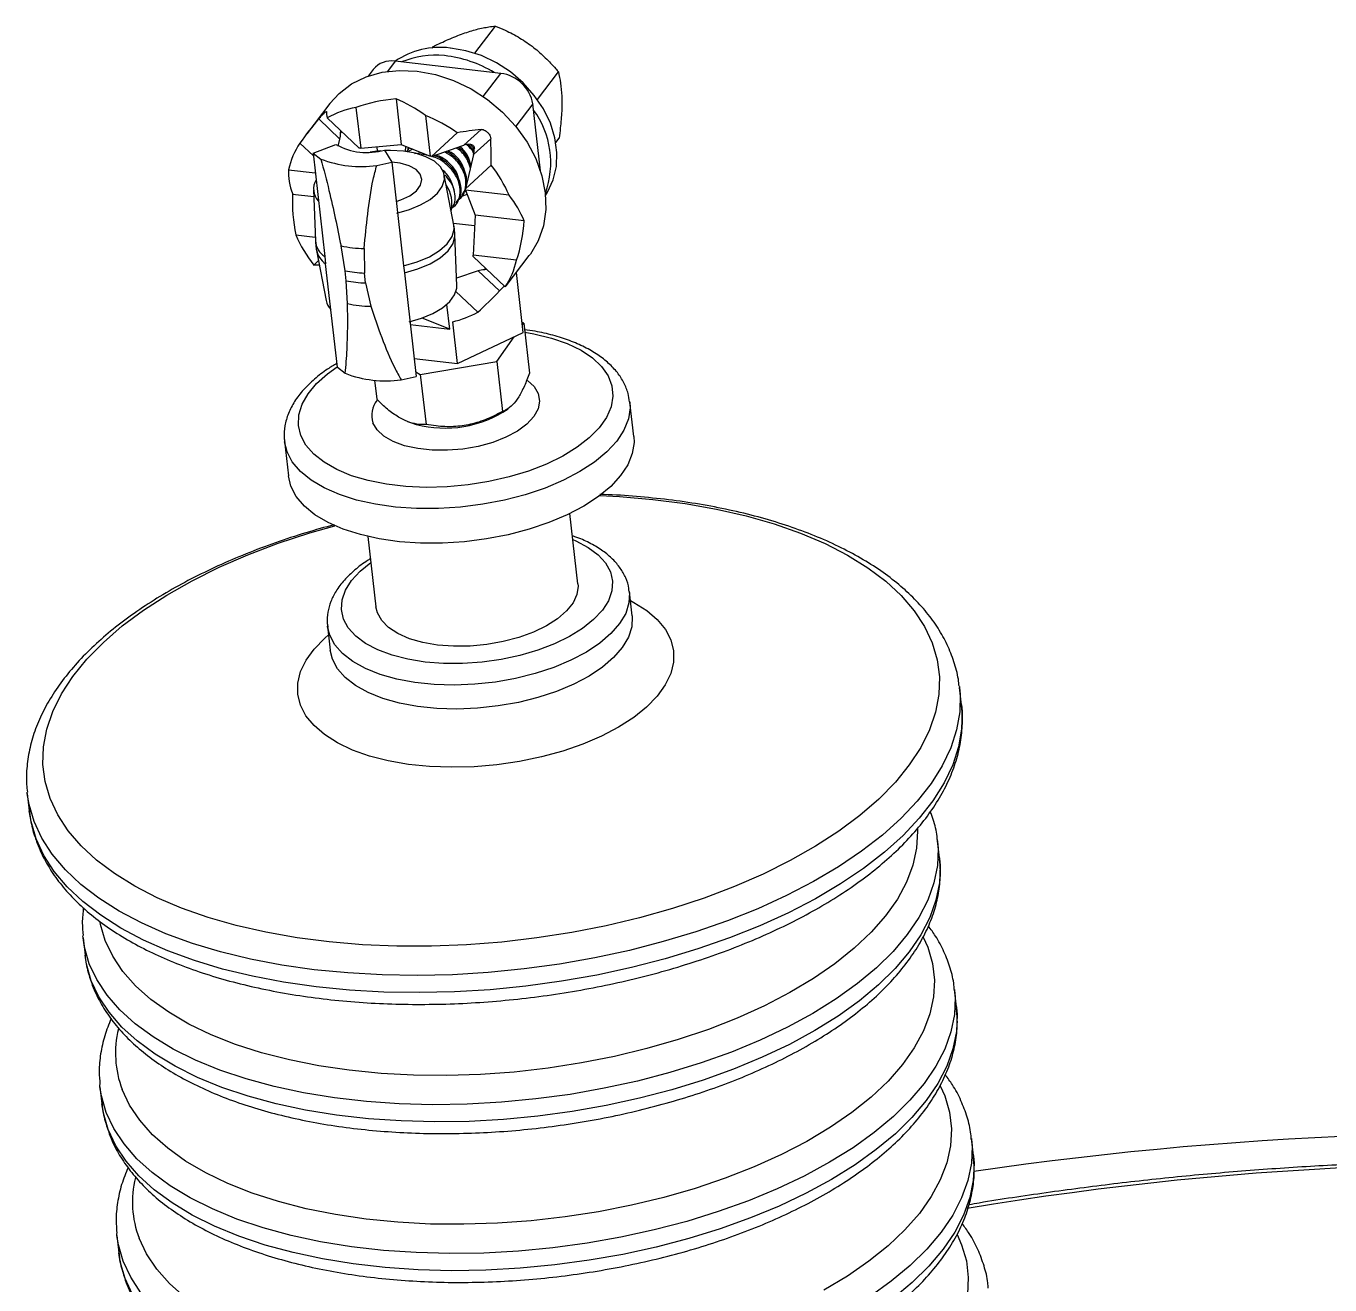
# Model space of a CAD drawing. Header units: millimetres. Extents: x 0 to 6631, y 0 to 4689.
# Drawn here: x 4421.9 to 4588.3, y 3769.8 to 3930.5 of the extents above; entities that cross this region are included whole.
import ezdxf

# ---------------------------------------------------------------- set-up
doc = ezdxf.new("R2010")
doc.units = ezdxf.units.MM
doc.header["$LTSCALE"] = 13
doc.layers.add('几何体', color=7, linetype='Continuous')

msp = doc.modelspace()

# ---------------------------------------------------------------- linework, layer by layer
at = {"layer": '几何体'}
for p, q in [((4479.18, 3927.01), (4481.82, 3930.47)), ((4473.73, 3927.67), (4473.89, 3927.88)), ((4469.01, 3925.98), (4468.02, 3924.69)), ((4482.5, 3924.43), (4469.01, 3925.98)), ((4466.22, 3924.94), (4465.57, 3924.09)), ((4480.25, 3921.48), (4482.5, 3924.43)), ((4487.16, 3921.1), (4489.84, 3924.62)), ((4460.69, 3920.59), (4461.86, 3921.87)), ((4469.13, 3921.18), (4469.79, 3915.34)), ((4460.69, 3920.59), (4457.73, 3916.71)), ((4464.02, 3920.07), (4464.62, 3914.87)), ((4472.88, 3919.05), (4473.47, 3913.85)), ((4486.58, 3920.54), (4484.4, 3917.68)), ((4487.55, 3911.99), (4486.58, 3920.54)), ((4461.96, 3916.04), (4459.26, 3918.62)), ((4460.36, 3918.76), (4464.42, 3914.89)), ((4461.76, 3915.16), (4461.96, 3916.04)), ((4462.18, 3917.03), (4462.05, 3916.86)), ((4476.94, 3916.85), (4473.66, 3913.83)), ((4477.79, 3915.25), (4479.98, 3917.27)), ((4481.21, 3916.09), (4479.03, 3914.08)), ((4489.52, 3915.63), (4489.93, 3916.17)), ((4456.86, 3915.54), (4458.58, 3913.9)), ((4458.54, 3914.27), (4461.46, 3915.36)), ((4458.54, 3914.27), (4459.54, 3913.5)), ((4458.54, 3914.27), (4460.04, 3901.05)), ((4464.62, 3914.87), (4464.42, 3914.89)), ((4464.62, 3914.87), (4469.79, 3915.34)), ((4466.68, 3915.05), (4466.74, 3914.51)), ((4467.67, 3914.65), (4468.59, 3913.11)), ((4469.79, 3915.34), (4473.47, 3913.85)), ((4470.35, 3915.11), (4470.29, 3914.48)), ((4470.82, 3914.92), (4470.47, 3914.4)), ((4470.72, 3914.9), (4470.61, 3914.76)), ((4471.23, 3914.75), (4470.65, 3914.42)), ((4472.29, 3914.25), (4471.5, 3914.16)), ((4472.38, 3914.29), (4472.28, 3914.28)), ((4472.34, 3914.02), (4472.42, 3914.13)), ((4472.42, 3914.13), (4472.38, 3914.01)), ((4473.36, 3913.89), (4472.42, 3914.13)), ((4473.66, 3913.83), (4477.79, 3915.25)), ((4479.03, 3914.08), (4477.99, 3909.7)), ((4479.08, 3914.5), (4478.37, 3915.35)), ((4466.67, 3912.68), (4468.59, 3913.11)), ((4468.59, 3913.11), (4470.09, 3899.89)), ((4473.66, 3913.83), (4473.47, 3913.85)), ((4481.27, 3912.73), (4477.99, 3909.7)), ((4455.4, 3912.12), (4458.83, 3911.73)), ((4476.51, 3905.08), (4475.28, 3911.49)), ((4458.6, 3909.59), (4458.84, 3903.07)), ((4477.56, 3908.91), (4477.95, 3909.52)), ((4478.01, 3909.53), (4477.99, 3909.7)), ((4483.56, 3908.89), (4478.01, 3909.53)), ((4478.01, 3909.53), (4479.23, 3906.35)), ((4455.94, 3909.03), (4458.63, 3908.72)), ((4476.77, 3907.74), (4476.88, 3907.88)), ((4477.33, 3908.73), (4477.44, 3908.75)), ((4477.52, 3908.72), (4477.62, 3908.86)), ((4477.56, 3908.78), (4478.21, 3909.01)), ((4479.23, 3906.35), (4478.96, 3901.22)), ((4485.46, 3905.63), (4479.23, 3906.35)), ((4476.47, 3905.32), (4479.16, 3905.01)), ((4476.64, 3904.01), (4476.54, 3904.92)), ((4456.35, 3903.82), (4458.82, 3903.53)), ((4458.85, 3902.91), (4458.96, 3902)), ((4462.62, 3899.24), (4462.11, 3902.41)), ((4476.89, 3897.33), (4476.65, 3903.85)), ((4458.98, 3901.84), (4460.21, 3895.44)), ((4460.04, 3901.05), (4460.14, 3900.14)), ((4465.06, 3902.07), (4465.11, 3898.95)), ((4484.5, 3900.58), (4478.96, 3901.22)), ((4478.98, 3901.04), (4478.96, 3901.22)), ((4483.04, 3897.17), (4478.98, 3901.04)), ((4483.17, 3897.3), (4486.13, 3901.18)), ((4458.63, 3899.97), (4459.23, 3900.53)), ((4461.65, 3886.92), (4460.14, 3900.14)), ((4462.76, 3897.97), (4462.62, 3899.24)), ((4470.09, 3899.89), (4470.2, 3898.99)), ((4479.61, 3899.24), (4476.86, 3898.29)), ((4482.32, 3896.67), (4479.61, 3899.24)), ((4480.43, 3899.37), (4480.55, 3899.54)), ((4462.95, 3895.04), (4462.76, 3897.97)), ((4465.25, 3897.68), (4465.11, 3898.95)), ((4465.25, 3897.68), (4465.9, 3894.7)), ((4470.2, 3898.99), (4471.7, 3885.76)), ((4485.35, 3891.36), (4484.48, 3899.02)), ((4479.55, 3893.95), (4476.78, 3896.58)), ((4475.98, 3891.78), (4475.62, 3894.95)), ((4475.98, 3891.78), (4472.45, 3893.21)), ((4476.97, 3887.4), (4476.36, 3892.73)), ((4485.42, 3892.56), (4485.2, 3892.68)), ((4485.24, 3892.31), (4485.42, 3892.56)), ((4485.42, 3892.56), (4486.15, 3886.16)), ((4470.95, 3892.36), (4475.98, 3891.78)), ((4476.97, 3887.4), (4485.35, 3891.36)), ((4481.98, 3887.67), (4484.19, 3890.81)), ((4471.44, 3888.03), (4476.97, 3887.4)), ((4472.23, 3886.02), (4481.98, 3887.67)), ((4481.98, 3887.67), (4482.71, 3881.27)), ((4461.65, 3886.92), (4462.65, 3886.15)), ((4469.78, 3885.33), (4471.7, 3885.76)), ((4471.64, 3886.32), (4472.23, 3886.02)), ((4472.23, 3886.02), (4472.96, 3879.62)), ((4466.39, 3885.27), (4466.66, 3882.85)), ((4499.45, 3878.07), (4498.95, 3882.48)), ((4482.77, 3881.2), (4483.42, 3881.63)), ((4470.61, 3879.99), (4470.96, 3879.86)), ((4454.9, 3877.47), (4455.4, 3873.06)), ((4455.22, 3876.14), (4454.9, 3877.39)), ((4455.72, 3871.73), (4455.4, 3873.06)), ((4492.33, 3859.26), (4491.31, 3868.25)), ((4465.54, 3865.32), (4466.56, 3856.33)), ((4499.25, 3855.2), (4498.9, 3858.26)), ((4466.75, 3855.56), (4466.56, 3856.33)), ((4460.38, 3853.88), (4460.73, 3850.82)), ((4460.4, 3853.78), (4460.38, 3853.88)), ((4460.67, 3852.72), (4460.4, 3853.78)), ((4461.02, 3849.66), (4460.73, 3850.83)), ((4541, 3846.18), (4541.02, 3846.04)), ((4541.27, 3843.85), (4541.02, 3846.04)), ((4422.08, 3832.52), (4422.07, 3832.67)), ((4422.08, 3832.52), (4422.33, 3830.32)), ((4538.47, 3824.29), (4538.22, 3826.48)), ((4538.22, 3826.48), (4538.23, 3826.4)), ((4538.47, 3824.29), (4538.48, 3824.21)), ((4429.2, 3814.09), (4429.17, 3814.34)), ((4429.2, 3814.09), (4429.45, 3811.9)), ((4540.63, 3805.3), (4540.38, 3807.49)), ((4540.38, 3807.49), (4540.39, 3807.41)), ((4540.63, 3805.3), (4540.64, 3805.22)), ((4431.36, 3795.09), (4431.33, 3795.34)), ((4431.36, 3795.09), (4431.61, 3792.9)), ((4542.79, 3786.31), (4542.54, 3788.5)), ((4542.54, 3788.5), (4542.55, 3788.41)), ((4542.79, 3786.31), (4542.8, 3786.22)), ((4433.52, 3776.1), (4433.49, 3776.35)), ((4433.52, 3776.1), (4433.77, 3773.91))]:
    msp.add_line(p, q, dxfattribs=at)
at = {"layer": '几何体', "flags": 128}
for points in [[(4488.2, 3908.86), (4488.47, 3909.29), (4489.19, 3910.84), (4489.59, 3912.54), (4489.66, 3914.35), (4489.4, 3916.21), (4488.82, 3918.08), (4487.94, 3919.9), (4486.77, 3921.62), (4485.36, 3923.21), (4483.73, 3924.61), (4481.93, 3925.78), (4480.02, 3926.7), (4478.05, 3927.33), (4476.06, 3927.67)], [(4461.86, 3921.87), (4463.46, 3923.08), (4465.31, 3923.99), (4467.35, 3924.58), (4469.55, 3924.82), (4471.83, 3924.73), (4474.16, 3924.29), (4476.47, 3923.53), (4478.71, 3922.45), (4480.81, 3921.09), (4482.73, 3919.47)], [(4482.73, 3919.47), (4484.42, 3917.65), (4485.84, 3915.66), (4486.96, 3913.55), (4487.74, 3911.37), (4488.17, 3909.19), (4488.23, 3907.04), (4487.93, 3904.99), (4487.27, 3903.08), (4486.27, 3901.37), (4486.13, 3901.18)], [(4467.18, 3914.55), (4466.72, 3914.51), (4465.81, 3914.39)], [(4469.22, 3906.59), (4470.83, 3907.04), (4472.27, 3907.64), (4473.48, 3908.35), (4474.42, 3909.15), (4475.03, 3910), (4475.31, 3910.87), (4475.22, 3911.72), (4474.79, 3912.51), (4474.02, 3913.21), (4472.95, 3913.79), (4471.62, 3914.23), (4470.1, 3914.5), (4468.44, 3914.59), (4467.72, 3914.58)], [(4469.16, 3908.09), (4469.75, 3908.29), (4470.87, 3908.82), (4471.73, 3909.46), (4472.26, 3910.17), (4472.43, 3910.88), (4472.23, 3911.57), (4471.68, 3912.17), (4470.8, 3912.65), (4469.66, 3912.98), (4468.59, 3913.12)], [(4470.09, 3899.89), (4471.83, 3900.38), (4473.38, 3901.03), (4474.68, 3901.81), (4475.67, 3902.69), (4476.3, 3903.61), (4476.55, 3904.55), (4476.51, 3905.08)], [(4470.2, 3898.99), (4471.93, 3899.48), (4473.48, 3900.13), (4474.78, 3900.91), (4475.77, 3901.78), (4476.4, 3902.71), (4476.65, 3903.65), (4476.64, 3904.01)], [(4470.8, 3892.74), (4472.4, 3893.19), (4473.84, 3893.79), (4475.06, 3894.5), (4475.99, 3895.3), (4476.61, 3896.16), (4476.88, 3897.03), (4476.89, 3897.33)], [(4485.56, 3891.41), (4486.73, 3891.2), (4488.96, 3890.65), (4490.97, 3889.95), (4492.73, 3889.09), (4494.2, 3888.11), (4495.36, 3887.01), (4496.19, 3885.82), (4496.67, 3884.55), (4496.8, 3883.23), (4496.57, 3881.88), (4495.98, 3880.53), (4495.05, 3879.21), (4493.79, 3877.92), (4492.23, 3876.71), (4490.39, 3875.58), (4488.31, 3874.56), (4486.02, 3873.67), (4483.57, 3872.93), (4480.99, 3872.33), (4478.34, 3871.91), (4475.66, 3871.66), (4472.99, 3871.59), (4470.4, 3871.7), (4467.91, 3871.99), (4465.59, 3872.46), (4463.46, 3873.08), (4461.57, 3873.87), (4459.95, 3874.79), (4458.63, 3875.83), (4457.63, 3876.98), (4456.98, 3878.21), (4456.98, 3878.21)], [(4456.98, 3878.21), (4456.67, 3879.51), (4456.73, 3880.84), (4457.14, 3882.2), (4457.9, 3883.54), (4458.99, 3884.85), (4460.4, 3886.1), (4461.64, 3886.98)], [(4485.89, 3885.25), (4486.74, 3884.46), (4487.27, 3883.56), (4487.45, 3882.6), (4487.26, 3881.61), (4486.71, 3880.62), (4485.82, 3879.66), (4484.62, 3878.78), (4483.15, 3878), (4481.47, 3877.34), (4479.62, 3876.83), (4477.67, 3876.48), (4475.69, 3876.32), (4473.75, 3876.34), (4471.91, 3876.54), (4470.23, 3876.91), (4468.77, 3877.45), (4467.59, 3878.13), (4466.71, 3878.94), (4466.18, 3879.84), (4466.18, 3879.84)], [(4498.95, 3882.51), (4498.98, 3881.74), (4498.77, 3880.33), (4498.2, 3878.9), (4497.28, 3877.5), (4496.02, 3876.13), (4494.45, 3874.83), (4492.59, 3873.62), (4490.48, 3872.5), (4488.14, 3871.51), (4485.62, 3870.66), (4482.95, 3869.96), (4480.19, 3869.43), (4477.37, 3869.07), (4474.55, 3868.89), (4471.76, 3868.89), (4469.06, 3869.07), (4466.49, 3869.43), (4464.09, 3869.97), (4461.9, 3870.67), (4459.96, 3871.52), (4458.29, 3872.51), (4456.93, 3873.62), (4455.9, 3874.84), (4455.22, 3876.14)], [(4499.45, 3878.07), (4499.49, 3877.33), (4499.27, 3875.92), (4498.7, 3874.49), (4497.78, 3873.09), (4496.52, 3871.72), (4494.95, 3870.42), (4493.09, 3869.2), (4490.98, 3868.09), (4488.64, 3867.1), (4486.12, 3866.25), (4483.45, 3865.55), (4480.69, 3865.02), (4477.87, 3864.66), (4475.05, 3864.48), (4472.26, 3864.48), (4469.56, 3864.66), (4466.99, 3865.02), (4464.59, 3865.56), (4462.4, 3866.26), (4460.46, 3867.11), (4458.79, 3868.1), (4457.44, 3869.21), (4456.41, 3870.43), (4455.72, 3871.73)], [(4495.11, 3870.54), (4497.66, 3870.41), (4501.91, 3870.05), (4506.03, 3869.52), (4510, 3868.82), (4513.79, 3867.95), (4517.38, 3866.92), (4520.75, 3865.74), (4523.88, 3864.41), (4526.74, 3862.94), (4529.32, 3861.34), (4531.61, 3859.62), (4533.58, 3857.78), (4535.24, 3855.85), (4536.56, 3853.84), (4537.54, 3851.75), (4538.17, 3849.6), (4538.45, 3847.4), (4538.38, 3845.16), (4537.96, 3842.91), (4537.18, 3840.65), (4536.07, 3838.39), (4534.61, 3836.16), (4532.83, 3833.96), (4530.73, 3831.81), (4528.32, 3829.72), (4525.62, 3827.71), (4522.65, 3825.78), (4519.43, 3823.95), (4515.97, 3822.23), (4512.29, 3820.64), (4508.42, 3819.17), (4504.39, 3817.84), (4500.21, 3816.66), (4495.92, 3815.64), (4491.54, 3814.78), (4487.09, 3814.08), (4482.61, 3813.56), (4478.12, 3813.2), (4473.65, 3813.03), (4469.22, 3813.03), (4464.87, 3813.21), (4460.62, 3813.57), (4456.5, 3814.1), (4452.53, 3814.8), (4448.74, 3815.67), (4445.15, 3816.7), (4441.78, 3817.88), (4438.65, 3819.21), (4435.79, 3820.68), (4433.21, 3822.29), (4430.92, 3824.01), (4428.94, 3825.84), (4427.29, 3827.77), (4425.97, 3829.78), (4424.99, 3831.87), (4424.99, 3831.87)], [(4424.99, 3831.87), (4424.36, 3834.03), (4424.08, 3836.23), (4424.15, 3838.46), (4424.57, 3840.71), (4425.34, 3842.98), (4426.46, 3845.23), (4427.91, 3847.46), (4429.7, 3849.66), (4431.8, 3851.81), (4434.21, 3853.9), (4436.9, 3855.91), (4439.88, 3857.84), (4443.1, 3859.67), (4446.56, 3861.39), (4450.24, 3862.99), (4454.1, 3864.45), (4458.14, 3865.78), (4461.32, 3866.7)], [(4491.69, 3864.92), (4492.08, 3864.75), (4493.64, 3863.93), (4494.9, 3862.98), (4495.85, 3861.94), (4496.47, 3860.8), (4496.74, 3859.61), (4496.65, 3858.38), (4496.22, 3857.13), (4495.45, 3855.9), (4494.34, 3854.71), (4492.94, 3853.59), (4491.26, 3852.54), (4489.34, 3851.61), (4487.22, 3850.8), (4484.94, 3850.13), (4482.55, 3849.62), (4480.1, 3849.28), (4477.63, 3849.1), (4475.2, 3849.11), (4472.86, 3849.29), (4470.65, 3849.65), (4468.62, 3850.17), (4466.81, 3850.85), (4465.25, 3851.67), (4463.99, 3852.61), (4463.04, 3853.66), (4462.42, 3854.79), (4462.42, 3854.79)], [(4462.42, 3854.79), (4462.16, 3855.99), (4462.24, 3857.22), (4462.67, 3858.46), (4463.45, 3859.69), (4464.55, 3860.88), (4465.92, 3861.99)], [(4492.33, 3859.26), (4492.35, 3859), (4492.21, 3857.94), (4491.71, 3856.87), (4490.89, 3855.82), (4489.75, 3854.83), (4488.33, 3853.92), (4486.67, 3853.11), (4484.81, 3852.43), (4482.8, 3851.9), (4480.71, 3851.53), (4478.58, 3851.33), (4476.47, 3851.31), (4474.44, 3851.47), (4472.55, 3851.79), (4470.85, 3852.28), (4469.38, 3852.92), (4468.19, 3853.7), (4467.31, 3854.58), (4466.75, 3855.56)], [(4498.89, 3858.3), (4498.91, 3858.15), (4498.85, 3856.84), (4498.43, 3855.51), (4497.65, 3854.2), (4496.55, 3852.92), (4495.12, 3851.7), (4493.41, 3850.56), (4491.45, 3849.52), (4489.26, 3848.6), (4486.89, 3847.83), (4484.39, 3847.2), (4481.8, 3846.75), (4479.17, 3846.46), (4476.55, 3846.36), (4473.99, 3846.44), (4471.53, 3846.69), (4469.22, 3847.12), (4467.11, 3847.72), (4465.23, 3848.47), (4463.62, 3849.37), (4462.31, 3850.38), (4461.32, 3851.51), (4460.67, 3852.72)], [(4499.03, 3857.15), (4499.47, 3856.91), (4501.12, 3855.87), (4502.46, 3854.71), (4503.49, 3853.45), (4504.18, 3852.12), (4504.53, 3850.72), (4504.53, 3849.28), (4504.18, 3847.82), (4503.48, 3846.37), (4502.45, 3844.93), (4501.1, 3843.55), (4499.45, 3842.22), (4497.53, 3840.98), (4495.36, 3839.84), (4492.97, 3838.82), (4490.4, 3837.93), (4487.69, 3837.19), (4484.88, 3836.6), (4482, 3836.18), (4479.1, 3835.93), (4476.22, 3835.86), (4473.41, 3835.96), (4470.7, 3836.24), (4468.13, 3836.69), (4465.75, 3837.3), (4463.58, 3838.07), (4461.66, 3838.98), (4460.01, 3840.03), (4458.67, 3841.18), (4457.64, 3842.44), (4456.95, 3843.78), (4456.95, 3843.78)], [(4499.25, 3855.21), (4499.26, 3855.09), (4499.2, 3853.78), (4498.77, 3852.46), (4498, 3851.14), (4496.89, 3849.86), (4495.47, 3848.64), (4493.76, 3847.5), (4491.8, 3846.46), (4489.61, 3845.55), (4487.24, 3844.77), (4484.74, 3844.15), (4482.15, 3843.69), (4479.52, 3843.41), (4476.9, 3843.3), (4474.34, 3843.38), (4471.88, 3843.63), (4469.57, 3844.06), (4467.46, 3844.66), (4465.58, 3845.41), (4463.97, 3846.31), (4462.65, 3847.33), (4461.66, 3848.45), (4461.02, 3849.66)], [(4456.95, 3843.78), (4456.6, 3845.18), (4456.6, 3846.61), (4456.96, 3848.07), (4457.65, 3849.53), (4458.68, 3850.96), (4460.03, 3852.35), (4460.51, 3852.77)], [(4541.02, 3846.04), (4541.09, 3845.21), (4541.04, 3842.94), (4540.64, 3840.65), (4539.9, 3838.35), (4538.81, 3836.06), (4537.38, 3833.79), (4535.63, 3831.55), (4533.56, 3829.35), (4531.19, 3827.21), (4528.52, 3825.15), (4525.58, 3823.16), (4522.38, 3821.27), (4518.94, 3819.49), (4515.28, 3817.82), (4511.43, 3816.28), (4507.39, 3814.88), (4503.21, 3813.61), (4498.9, 3812.5), (4494.49, 3811.55), (4490, 3810.75), (4485.46, 3810.13), (4480.9, 3809.67), (4476.34, 3809.39), (4471.81, 3809.29), (4467.34, 3809.36), (4462.96, 3809.61), (4458.68, 3810.03), (4454.54, 3810.62), (4450.55, 3811.38), (4446.75, 3812.3), (4443.15, 3813.39), (4439.78, 3814.62), (4436.65, 3816), (4433.79, 3817.52), (4431.21, 3819.16), (4428.92, 3820.92), (4426.94, 3822.79), (4425.28, 3824.76), (4423.95, 3826.81), (4422.96, 3828.93)], [(4541.27, 3843.85), (4541.34, 3843.01), (4541.29, 3840.75), (4540.89, 3838.46), (4540.15, 3836.16), (4539.06, 3833.87), (4537.63, 3831.6), (4535.88, 3829.35), (4533.81, 3827.16), (4531.44, 3825.02), (4528.77, 3822.96), (4525.83, 3820.97), (4522.63, 3819.08), (4519.19, 3817.3), (4515.53, 3815.63), (4511.67, 3814.09), (4507.64, 3812.69), (4503.46, 3811.42), (4499.15, 3810.31), (4494.74, 3809.35), (4490.25, 3808.56), (4485.71, 3807.94), (4481.15, 3807.48), (4476.59, 3807.2), (4472.06, 3807.1), (4467.59, 3807.17), (4463.21, 3807.41), (4458.93, 3807.84), (4454.79, 3808.43), (4450.8, 3809.19), (4447, 3810.11), (4443.4, 3811.19), (4440.03, 3812.43), (4436.9, 3813.81), (4434.04, 3815.32), (4431.45, 3816.97), (4429.17, 3818.73), (4427.19, 3820.6), (4425.53, 3822.56), (4424.2, 3824.62), (4423.21, 3826.74)], [(4422.96, 3828.93), (4422.31, 3831.12), (4422.08, 3832.52)], [(4423.21, 3826.74), (4422.56, 3828.93), (4422.33, 3830.32)], [(4535.65, 3827.95), (4535.66, 3827.71), (4535.54, 3825.56), (4535.08, 3823.39), (4534.25, 3821.21), (4533.09, 3819.05), (4531.58, 3816.91), (4529.74, 3814.82), (4527.59, 3812.77), (4525.13, 3810.8), (4522.39, 3808.91), (4519.39, 3807.11), (4516.13, 3805.42), (4512.66, 3803.85), (4508.98, 3802.41), (4505.13, 3801.11), (4501.14, 3799.96), (4497.02, 3798.96), (4492.81, 3798.13), (4488.53, 3797.47), (4484.22, 3796.97), (4479.9, 3796.66), (4475.61, 3796.52), (4471.37, 3796.56), (4467.22, 3796.79), (4463.17, 3797.19), (4459.26, 3797.76), (4455.52, 3798.51), (4451.97, 3799.42), (4448.63, 3800.49), (4445.53, 3801.72), (4442.69, 3803.09), (4440.13, 3804.59), (4437.86, 3806.22), (4435.91, 3807.96), (4434.28, 3809.8), (4432.98, 3811.74), (4432.03, 3813.74)], [(4538.23, 3826.4), (4538.3, 3825.51), (4538.21, 3823.32), (4537.76, 3821.11), (4536.97, 3818.9), (4535.83, 3816.69), (4534.35, 3814.51), (4532.54, 3812.37), (4530.42, 3810.27), (4527.99, 3808.25), (4525.28, 3806.3), (4522.29, 3804.44), (4519.06, 3802.68), (4515.6, 3801.04), (4511.93, 3799.52), (4508.07, 3798.14), (4504.06, 3796.9), (4499.92, 3795.81), (4495.67, 3794.89), (4491.35, 3794.12), (4486.97, 3793.53), (4482.58, 3793.11), (4478.19, 3792.86), (4473.83, 3792.8), (4469.55, 3792.91), (4465.35, 3793.2), (4461.27, 3793.66), (4457.34, 3794.3), (4453.58, 3795.11), (4450.01, 3796.08), (4446.66, 3797.2), (4443.56, 3798.48), (4440.71, 3799.9), (4438.14, 3801.45), (4435.87, 3803.12), (4433.91, 3804.9), (4432.27, 3806.79), (4430.96, 3808.76), (4430, 3810.8)], [(4538.48, 3824.21), (4538.55, 3823.32), (4538.46, 3821.13), (4538.01, 3818.92), (4537.22, 3816.71), (4536.08, 3814.5), (4534.6, 3812.32), (4532.79, 3810.18), (4530.67, 3808.08), (4528.24, 3806.06), (4525.53, 3804.11), (4522.54, 3802.25), (4519.31, 3800.49), (4515.85, 3798.85), (4512.18, 3797.33), (4508.32, 3795.95), (4504.31, 3794.71), (4500.17, 3793.62), (4495.92, 3792.69), (4491.6, 3791.93), (4487.22, 3791.34), (4482.83, 3790.92), (4478.44, 3790.67), (4474.08, 3790.6), (4469.79, 3790.72), (4465.6, 3791.01), (4461.52, 3791.47), (4457.59, 3792.11), (4453.83, 3792.92), (4450.26, 3793.88), (4446.91, 3795.01), (4443.81, 3796.29), (4440.96, 3797.71), (4438.39, 3799.26), (4436.12, 3800.93), (4434.16, 3802.71), (4432.52, 3804.59), (4431.21, 3806.57), (4430.25, 3808.61)], [(4432.03, 3813.74), (4431.43, 3815.81), (4431.39, 3816.04)], [(4430, 3810.8), (4429.39, 3812.91), (4429.2, 3814.09)], [(4536.4, 3814.2), (4536.97, 3812.9), (4537.57, 3810.83), (4537.82, 3808.71), (4537.7, 3806.56), (4537.24, 3804.39), (4536.41, 3802.22), (4535.24, 3800.06), (4533.74, 3797.92), (4531.9, 3795.82), (4529.75, 3793.78), (4527.29, 3791.81), (4524.55, 3789.92), (4521.55, 3788.12), (4518.29, 3786.43), (4514.82, 3784.86), (4511.14, 3783.42), (4507.29, 3782.12), (4503.3, 3780.97), (4499.18, 3779.97), (4494.97, 3779.14), (4490.69, 3778.47), (4486.38, 3777.98), (4482.06, 3777.67), (4477.77, 3777.53), (4473.53, 3777.57), (4469.38, 3777.8), (4465.33, 3778.2), (4461.42, 3778.77), (4457.68, 3779.52), (4454.13, 3780.43), (4450.79, 3781.5), (4447.69, 3782.73), (4444.85, 3784.1), (4442.29, 3785.6), (4440.02, 3787.23), (4438.07, 3788.97), (4436.44, 3790.81), (4435.14, 3792.74), (4434.19, 3794.75), (4434.19, 3794.75)], [(4430.25, 3808.61), (4429.64, 3810.72), (4429.45, 3811.9)], [(4540.39, 3807.41), (4540.46, 3806.52), (4540.37, 3804.33), (4539.92, 3802.12), (4539.13, 3799.9), (4537.99, 3797.7), (4536.51, 3795.52), (4534.7, 3793.37), (4532.58, 3791.28), (4530.15, 3789.25), (4527.44, 3787.3), (4524.45, 3785.45), (4521.22, 3783.69), (4517.76, 3782.05), (4514.09, 3780.53), (4510.23, 3779.15), (4506.22, 3777.91), (4502.08, 3776.82), (4497.83, 3775.89), (4493.51, 3775.13), (4489.13, 3774.54), (4484.74, 3774.11), (4480.35, 3773.87), (4475.99, 3773.8), (4471.71, 3773.92), (4467.51, 3774.21), (4463.43, 3774.67), (4459.5, 3775.31), (4455.74, 3776.11), (4452.17, 3777.08), (4448.82, 3778.21), (4445.72, 3779.49), (4442.87, 3780.9), (4440.3, 3782.45), (4438.03, 3784.13), (4436.07, 3785.91), (4434.43, 3787.79), (4433.12, 3789.76), (4432.16, 3791.81)], [(4540.64, 3805.22), (4540.71, 3804.32), (4540.62, 3802.14), (4540.17, 3799.93), (4539.38, 3797.71), (4538.24, 3795.51), (4536.76, 3793.33), (4534.95, 3791.18), (4532.83, 3789.09), (4530.4, 3787.06), (4527.69, 3785.11), (4524.7, 3783.25), (4521.47, 3781.5), (4518.01, 3779.86), (4514.34, 3778.34), (4510.48, 3776.96), (4506.47, 3775.72), (4502.33, 3774.63), (4498.08, 3773.7), (4493.76, 3772.94), (4489.38, 3772.34), (4484.98, 3771.92), (4480.6, 3771.68), (4476.24, 3771.61), (4471.95, 3771.72), (4467.76, 3772.01), (4463.68, 3772.48), (4459.75, 3773.12), (4455.99, 3773.92), (4452.42, 3774.89), (4449.07, 3776.02), (4445.97, 3777.3), (4443.12, 3778.71), (4440.55, 3780.26), (4438.28, 3781.94), (4436.32, 3783.72), (4434.68, 3785.6), (4433.37, 3787.57), (4432.41, 3789.62)], [(4432.16, 3791.81), (4431.55, 3793.92), (4431.36, 3795.09)], [(4538.56, 3795.21), (4539.13, 3793.91), (4539.73, 3791.84), (4539.98, 3789.72), (4539.86, 3787.57), (4539.39, 3785.4), (4538.57, 3783.23), (4537.4, 3781.07), (4535.9, 3778.93), (4534.06, 3776.83), (4531.91, 3774.79), (4529.45, 3772.82), (4526.71, 3770.93), (4523.71, 3769.13)], [(4432.41, 3789.62), (4431.79, 3791.73), (4431.61, 3792.9)], [(4542.55, 3788.41), (4542.62, 3787.52), (4542.53, 3785.33), (4542.08, 3783.13), (4541.29, 3780.91), (4540.15, 3778.71), (4538.67, 3776.53), (4536.86, 3774.38), (4534.74, 3772.29), (4532.31, 3770.26), (4529.6, 3768.31)], [(4542.8, 3786.22), (4542.87, 3785.33), (4542.78, 3783.14), (4542.33, 3780.94), (4541.54, 3778.72), (4540.4, 3776.52), (4538.92, 3774.34), (4537.11, 3772.19), (4534.99, 3770.1), (4532.56, 3768.07)], [(4434.32, 3772.82), (4433.71, 3774.92), (4433.52, 3776.1)], [(4540.72, 3776.22), (4541.29, 3774.92), (4541.89, 3772.85), (4542.14, 3770.73), (4542.02, 3768.58)], [(4442.18, 3768.24), (4440.23, 3769.98), (4438.6, 3771.82), (4437.3, 3773.75), (4436.35, 3775.76), (4436.35, 3775.76)], [(4434.57, 3770.63), (4433.95, 3772.73), (4433.77, 3773.91)], [(4436.59, 3768.8), (4435.28, 3770.77), (4434.32, 3772.82)], [(4435.53, 3768.58), (4434.57, 3770.63)]]:
    msp.add_lwpolyline(points, dxfattribs=at)
at = {"layer": '几何体'}
for centre, radius, start, end in [((4474.76, 3917.63), 10.12, 82.6737, 124.4763), ((4468.52, 3923.02), 3, 80.6791, 140.0876), ((4474.13, 3915.8), 10.96, 83.8306, 113.0222), ((4473.72, 3911.67), 15.11, 58.3255, 83.9804), ((4481.94, 3919.75), 4.71, 9.6779, 83.1575), ((4466.14, 3908.37), 11.89, 100.253, 119.099), ((4465.54, 3900.63), 19.83, 54.8859, 68.2767), ((4477.55, 3913.06), 11.32, 339.8528, 36.2595), ((4465.46, 3909.84), 10.31, 146.4908, 167.2217), ((4465.43, 3922.47), 8.14, 240.8611, 286.0215), ((4464.68, 3926.79), 14.25, 248.8601, 278.0226), ((4467.12, 3901.72), 17.93, 23.5618, 37.8824), ((4460.86, 3909.69), 2.25, 149.1909, 223.7843), ((4471.88, 3907.76), 4.39, 347.9148, 33.8476), ((4472.78, 3910.98), 17.93, 203.5618, 217.8824), ((4461.48, 3903.27), 2.65, 184.2271, 237.0265), ((4465.46, 3918.5), 16.43, 258.2538, 268.6289), ((4461.62, 3902.39), 2.69, 188.28, 236.7733), ((4465.76, 3915.65), 16.71, 259.1405, 267.7422), ((4474.45, 3902.86), 10.31, 326.4908, 347.2217), ((4465.91, 3914.38), 16.71, 259.1405, 267.7422), ((4462.54, 3895.92), 2.38, 191.8011, 223.2726), ((4466.29, 3911.13), 16.43, 258.2538, 268.6289), ((4473.82, 3904.21), 11.75, 282.4912, 299.1691), ((4467.79, 3899.44), 14.25, 248.8601, 278.0226), ((4469.03, 3880.81), 3.01, 141.2252, 198.8573), ((4475.38, 3893.57), 14.41, 252.1356, 300.8395), ((4446.34, 3799.37), 13, 166.1418, 200.82), ((4610.48, 3323.9), 465.31, 85.1025, 98.3602), ((4610.48, 3371.24), 414.01, 84.5694, 99.5188), ((4448.5, 3780.38), 13, 166.1418, 200.82)]:
    msp.add_arc(centre, radius, start, end, dxfattribs=at)
for centre, major_axis, ratio, start_param, end_param in [((4470.7, 3907.33), (17.31, 0.86), 0.803673, 1.622108, 1.926801), ((4470.7, 3907.33), (-9.36, 13.62), 0.593158, 5.247184, 5.551877), ((4471.82, 3908.8), (-11.27, 11.59), 0.224396, 0.224937, 0.359935), ((4471.82, 3908.8), (18.98, 21.93), 0.549295, 1.598456, 1.733453), ((4461.65, 3916.83), (0.01, 1.32), 0.302355, 4.065064, 4.734073), ((4471.82, 3908.8), (23.39, 5.8), 0.285128, 1.144932, 1.27993), ((4471.82, 3908.8), (1.89, 25.53), 0.362884, 4.893769, 5.028766), ((4478.72, 3914.87), (1.36, -0.01), 0.377388, 1.656216, 2.325226), ((4478.72, 3914.87), (0.01, 1.32), 0.302355, 4.065064, 4.734073), ((4470.7, 3907.33), (14.83, -6.72), 0.562967, 3.355347, 3.660039), ((4470.7, 3907.33), (-2.05, 17.11), 0.856057, 1.369816, 1.674509), ((4470.7, 3907.33), (14.83, -6.72), 0.562967, 0.518447, 0.823139), ((4470.7, 3907.33), (-2.05, 17.11), 0.856057, 4.206716, 4.511409), ((4471.82, 3908.8), (23.39, 5.8), 0.285128, 4.044289, 4.080225), ((4480.54, 3898.86), (1.36, -0.01), 0.377388, 1.656216, 2.325226), ((4471.82, 3908.8), (18.98, 21.93), 0.549295, 4.497813, 4.632811), ((4471.82, 3908.8), (-11.27, 11.59), 0.224396, 3.124295, 3.174973)]:
    msp.add_ellipse(centre, major_axis=major_axis, ratio=ratio, start_param=start_param, end_param=end_param, dxfattribs=at)
for points, knots in [([(4473.89, 3927.88), (4474.53, 3928.18), (4475.82, 3928.79), (4477.71, 3929.54), (4479.47, 3930.09), (4480.81, 3930.36), (4481.55, 3930.44), (4481.82, 3930.47)], [0, 0, 0, 0, 0.213245, 0.431498, 0.645486, 0.868042, 1, 1, 1, 1]), ([(4481.82, 3930.47), (4482.24, 3930.3), (4483.28, 3929.86), (4484.94, 3928.98), (4486.68, 3927.8), (4488.2, 3926.45), (4489.21, 3925.38), (4489.73, 3924.75), (4489.84, 3924.62)], [0, 0, 0, 0, 0.136843, 0.346229, 0.555177, 0.749713, 0.944655, 1, 1, 1, 1]), ([(4489.84, 3924.62), (4489.94, 3924.16), (4490.15, 3923.24), (4490.3, 3921.56), (4490.29, 3919.61), (4490.14, 3917.77), (4489.98, 3916.6), (4489.93, 3916.17)], [0, 0, 0, 0, 0.213245, 0.431498, 0.645486, 0.868042, 1, 1, 1, 1]), ([(4459.26, 3918.62), (4459.33, 3918.7), (4459.47, 3918.86), (4459.7, 3919.12), (4459.92, 3919.33), (4460.09, 3919.48), (4460.23, 3919.57), (4460.25, 3919.55), (4460.25, 3919.54)], [0, 0, 0, 0, 0.163826, 0.327654, 0.491393, 0.654851, 0.818278, 1, 1, 1, 1]), ([(4462.05, 3916.86), (4462.05, 3916.92), (4462.06, 3917), (4462.1, 3917.07), (4462.11, 3917.09)], [0, 0, 0, 0, 0.649819, 1, 1, 1, 1]), ([(4479.98, 3917.27), (4480.06, 3917.27), (4480.23, 3917.27), (4480.52, 3917.15), (4480.78, 3916.95), (4481.01, 3916.69), (4481.17, 3916.39), (4481.2, 3916.19), (4481.21, 3916.09)], [0, 0, 0, 0, 0.163826, 0.327654, 0.491393, 0.654851, 0.818278, 1, 1, 1, 1]), ([(4477.05, 3908.3), (4477.1, 3908.32), (4477.56, 3908.55), (4478, 3909.47), (4478.14, 3910.89), (4477.57, 3912.42), (4476.58, 3913.69), (4475.68, 3914.19), (4475.31, 3914.4)], [0, 0, 0, 0, 0.025062, 0.233367, 0.440265, 0.647162, 0.855467, 1, 1, 1, 1]), ([(4478.05, 3909.95), (4478.11, 3910.31), (4478.24, 3911.14), (4477.67, 3912.56), (4476.72, 3913.8), (4475.86, 3914.29), (4475.53, 3914.47)], [0, 0, 0, 0, 0.228753, 0.52149, 0.816219, 1, 1, 1, 1]), ([(4477.95, 3911.76), (4477.84, 3912.13), (4477.6, 3912.95), (4476.76, 3913.98), (4476.02, 3914.4), (4475.75, 3914.55)], [0, 0, 0, 0, 0.3464561, 0.7614981, 1, 1, 1, 1]), ([(4478.61, 3912.32), (4478.51, 3912.67), (4478.25, 3913.53), (4477.53, 3914.47), (4476.91, 3914.85), (4476.8, 3914.91)], [0, 0, 0, 0, 0.368734, 0.891235, 1, 1, 1, 1]), ([(4478.68, 3912.59), (4478.58, 3912.9), (4478.33, 3913.71), (4477.67, 3914.59), (4477.09, 3914.94), (4477.02, 3914.99)], [0, 0, 0, 0, 0.3536529, 0.9216846, 1, 1, 1, 1]), ([(4478.69, 3912.74), (4478.58, 3913.11), (4478.34, 3913.92), (4477.73, 3914.76), (4477.26, 3915.06), (4477.24, 3915.06)], [0, 0, 0, 0, 0.447626, 0.983866, 1, 1, 1, 1]), ([(4479.04, 3914.18), (4479.02, 3914.24), (4478.88, 3914.66), (4478.5, 3915.02), (4478.17, 3915.32)], [0, 0, 0, 0, 0.140508, 1, 1, 1, 1]), ([(4478.6, 3915.38), (4478.66, 3915.38), (4478.77, 3915.37), (4478.93, 3915.3), (4479.04, 3915.18), (4479.1, 3915.04), (4479.11, 3914.95), (4479.12, 3914.9)], [0, 0, 0, 0, 0.213614, 0.427878, 0.626448, 0.816251, 1, 1, 1, 1]), ([(4479.1, 3914.65), (4479.08, 3914.71), (4479.01, 3914.95), (4478.8, 3915.14), (4478.64, 3915.29)], [0, 0, 0, 0, 0.260817, 1, 1, 1, 1]), ([(4459.54, 3913.5), (4459.9, 3912.16), (4460.89, 3908.42), (4461.63, 3904.76), (4462.11, 3902.41)], [0, 0, 0, 0, 0.358563, 1, 1, 1, 1]), ([(4465.06, 3902.07), (4465.2, 3903.54), (4465.49, 3906.48), (4465.97, 3910.02), (4466.51, 3912.08), (4466.67, 3912.68)], [0, 0, 0, 0, 0.415167, 0.831259, 1, 1, 1, 1]), ([(4476.3, 3907.32), (4476.35, 3907.34), (4476.82, 3907.57), (4477.25, 3908.5), (4477.39, 3909.91), (4476.83, 3911.46), (4475.69, 3912.78), (4474.58, 3913.6), (4473.91, 3913.76), (4473.81, 3913.78)], [0, 0, 0, 0, 0.022797, 0.21228, 0.400482, 0.588684, 0.778167, 0.966016, 1, 1, 1, 1]), ([(4476.81, 3907.93), (4476.99, 3908.16), (4477.44, 3908.74), (4477.48, 3910.07), (4476.94, 3911.6), (4475.8, 3912.92), (4474.69, 3913.74), (4474.03, 3913.9), (4473.93, 3913.92)], [0, 0, 0, 0, 0.135198, 0.34218, 0.549161, 0.757551, 0.964144, 1, 1, 1, 1]), ([(4477.2, 3910.78), (4477.09, 3911.16), (4476.86, 3911.99), (4475.84, 3913.11), (4474.85, 3913.84), (4474.25, 3913.97), (4474.15, 3913.99)], [0, 0, 0, 0, 0.277044, 0.608933, 0.937955, 1, 1, 1, 1]), ([(4476.45, 3909.8), (4476.34, 3910.17), (4476.09, 3910.98), (4475.48, 3911.83), (4474.99, 3912.13), (4474.97, 3912.15)], [0, 0, 0, 0, 0.442275, 0.972104, 1, 1, 1, 1]), ([(4476.06, 3906.95), (4476.24, 3907.18), (4476.7, 3907.76), (4476.72, 3909.08), (4476.29, 3910.46), (4475.62, 3911.18), (4475.35, 3911.47)], [0, 0, 0, 0, 0.196527, 0.4974, 0.798274, 1, 1, 1, 1]), ([(4477.33, 3910.33), (4477.32, 3910.4), (4477.29, 3910.55), (4477.25, 3910.7), (4477.24, 3910.78)], [0, 0, 0, 0, 0.500006, 1, 1, 1, 1]), ([(4478.08, 3911.31), (4478.06, 3911.38), (4478.03, 3911.53), (4478, 3911.68), (4477.98, 3911.76)], [0, 0, 0, 0, 0.500006, 1, 1, 1, 1]), ([(4476.59, 3909.35), (4476.57, 3909.43), (4476.54, 3909.57), (4476.51, 3909.72), (4476.49, 3909.8)], [0, 0, 0, 0, 0.500006, 1, 1, 1, 1]), ([(4477.79, 3909.28), (4477.85, 3909.3), (4477.96, 3909.34), (4478, 3909.44), (4478.03, 3909.49)], [0, 0, 0, 0, 0.50336, 1, 1, 1, 1]), ([(4480.66, 3899.43), (4480.63, 3899.42), (4480.56, 3899.38), (4480.47, 3899.38), (4480.43, 3899.37)], [0, 0, 0, 0, 0.441169, 1, 1, 1, 1]), ([(4482.94, 3897.27), (4482.9, 3897.23), (4482.79, 3897.13), (4482.56, 3896.92), (4482.4, 3896.75), (4482.32, 3896.67)], [0, 0, 0, 0, 0.212415, 0.585334, 1, 1, 1, 1]), ([(4462.65, 3886.15), (4462.74, 3887.15), (4462.99, 3889.94), (4462.97, 3893.05), (4462.95, 3895.04)], [0, 0, 0, 0, 0.358563, 1, 1, 1, 1]), ([(4465.9, 3894.7), (4466.36, 3893.37), (4467.28, 3890.7), (4468.53, 3887.55), (4469.5, 3885.83), (4469.78, 3885.33)], [0, 0, 0, 0, 0.415167, 0.831259, 1, 1, 1, 1]), ([(4498.92, 3882.52), (4498.87, 3882.87), (4498.76, 3883.71), (4498.23, 3884.97), (4497.4, 3886.27), (4496.28, 3887.46), (4494.88, 3888.55), (4493.21, 3889.52), (4491.3, 3890.35), (4489.18, 3891.02), (4487.24, 3891.48), (4485.97, 3891.65), (4485.52, 3891.71)], [0, 0, 0, 0, 0.073265, 0.173282, 0.274392, 0.378665, 0.486861, 0.598268, 0.711375, 0.824792, 0.937835, 1, 1, 1, 1]), ([(4461.59, 3887.42), (4461.19, 3887.18), (4460.13, 3886.56), (4458.69, 3885.43), (4457.27, 3884.06), (4456.15, 3882.59), (4455.35, 3881.05), (4454.92, 3879.48), (4454.79, 3878.24), (4454.91, 3877.56), (4454.94, 3877.38)], [0, 0, 0, 0, 0.091848, 0.238544, 0.386073, 0.533373, 0.678262, 0.818231, 0.952325, 1, 1, 1, 1]), ([(4486.15, 3886.16), (4485.94, 3885.61), (4485.51, 3884.48), (4484.79, 3883.09), (4484, 3882.06), (4483.3, 3881.52), (4482.87, 3881.34), (4482.71, 3881.27)], [0, 0, 0, 0, 0.213245, 0.431498, 0.645486, 0.868042, 1, 1, 1, 1]), ([(4472.96, 3879.62), (4472.86, 3879.61), (4472.39, 3879.6), (4471.51, 3879.68), (4470.26, 3880.07), (4468.91, 3880.86), (4467.7, 3881.84), (4466.96, 3882.57), (4466.66, 3882.85)], [0, 0, 0, 0, 0.055345, 0.250287, 0.444823, 0.653771, 0.863157, 1, 1, 1, 1]), ([(4482.71, 3881.27), (4482.06, 3880.94), (4480.76, 3880.26), (4478.65, 3879.58), (4476.44, 3879.28), (4474.54, 3879.36), (4473.39, 3879.55), (4472.96, 3879.62)], [0, 0, 0, 0, 0.213245, 0.431498, 0.645486, 0.868042, 1, 1, 1, 1]), ([(4540.96, 3846.2), (4540.94, 3846.5), (4540.84, 3847.56), (4540.34, 3849.35), (4539.49, 3851.53), (4538.32, 3853.63), (4536.86, 3855.65), (4535.09, 3857.59), (4533.04, 3859.43), (4530.7, 3861.17), (4528.09, 3862.78), (4525.24, 3864.26), (4522.15, 3865.6), (4518.84, 3866.79), (4515.35, 3867.84), (4511.68, 3868.73), (4507.86, 3869.46), (4503.91, 3870.04), (4499.84, 3870.44), (4496.9, 3870.65), (4495.32, 3870.68), (4495.14, 3870.68)], [0, 0, 0, 0, 0.021298, 0.075401, 0.129583, 0.184229, 0.239615, 0.29586, 0.352917, 0.410623, 0.468765, 0.527143, 0.585608, 0.644039, 0.702395, 0.760657, 0.818825, 0.876904, 0.934904, 0.992839, 1, 1, 1, 1]), ([(4461.24, 3866.83), (4460.03, 3866.49), (4457.48, 3865.79), (4453.73, 3864.54), (4449.97, 3863.12), (4446.38, 3861.58), (4442.96, 3859.92), (4439.75, 3858.14), (4436.74, 3856.26), (4433.97, 3854.28), (4431.45, 3852.2), (4429.19, 3850.04), (4427.21, 3847.81), (4425.52, 3845.51), (4424.15, 3843.16), (4423.1, 3840.78), (4422.38, 3838.39), (4422.01, 3836.02), (4421.92, 3834.11), (4422.06, 3833.02), (4422.1, 3832.7)], [0, 0, 0, 0, 0.051853, 0.109813, 0.167839, 0.225945, 0.284145, 0.342452, 0.400877, 0.45942, 0.518073, 0.576802, 0.635506, 0.694034, 0.75218, 0.8097, 0.866381, 0.922128, 0.977029, 1, 1, 1, 1]), ([(4498.86, 3858.31), (4498.85, 3858.44), (4498.83, 3859.04), (4498.46, 3860.06), (4497.77, 3861.31), (4496.79, 3862.46), (4495.54, 3863.51), (4494.01, 3864.43), (4492.69, 3865.06), (4491.83, 3865.33), (4491.63, 3865.39)], [0, 0, 0, 0, 0.039698, 0.183232, 0.32686, 0.47443, 0.628302, 0.788213, 0.951799, 1, 1, 1, 1]), ([(4465.86, 3862.47), (4465.73, 3862.39), (4464.99, 3861.96), (4463.85, 3861.06), (4462.49, 3859.77), (4461.47, 3858.41), (4460.77, 3857.04), (4460.4, 3855.66), (4460.28, 3854.54), (4460.4, 3853.91), (4460.44, 3853.75)], [0, 0, 0, 0, 0.034206, 0.196819, 0.360632, 0.524189, 0.667812, 0.805681, 0.952705, 1, 1, 1, 1]), ([(4423.34, 3826.19), (4423.51, 3825.78), (4423.98, 3824.63), (4424.98, 3822.82), (4426.44, 3820.78), (4428.19, 3818.84), (4430.23, 3817), (4432.56, 3815.26), (4435.16, 3813.64), (4438.01, 3812.16), (4441.09, 3810.81), (4444.38, 3809.61), (4447.87, 3808.56), (4451.53, 3807.67), (4455.35, 3806.93), (4459.3, 3806.35), (4463.36, 3805.93), (4467.52, 3805.67), (4471.75, 3805.58), (4476.03, 3805.64), (4480.34, 3805.87), (4484.66, 3806.26), (4488.96, 3806.8), (4493.23, 3807.5), (4497.43, 3808.36), (4501.56, 3809.35), (4505.58, 3810.5), (4509.49, 3811.78), (4513.25, 3813.19), (4516.85, 3814.73), (4520.27, 3816.38), (4523.49, 3818.15), (4526.5, 3820.03), (4529.28, 3822.01), (4531.81, 3824.08), (4534.08, 3826.24), (4536.08, 3828.47), (4537.77, 3830.77), (4539.16, 3833.12), (4540.22, 3835.49), (4540.95, 3837.88), (4541.34, 3840.26), (4541.44, 3842.31), (4541.27, 3843.54), (4541.21, 3844.01)], [0, 0, 0, 0, 0.013207, 0.036308, 0.059636, 0.083325, 0.107358, 0.131669, 0.156166, 0.180765, 0.205403, 0.230028, 0.254622, 0.279177, 0.303692, 0.328169, 0.352613, 0.377029, 0.401422, 0.425797, 0.450161, 0.474517, 0.498872, 0.523228, 0.54759, 0.571964, 0.596354, 0.620766, 0.645205, 0.669678, 0.69419, 0.718747, 0.743353, 0.76801, 0.792713, 0.817448, 0.842176, 0.866832, 0.891331, 0.915569, 0.939457, 0.962952, 0.986088, 1, 1, 1, 1]), ([(4422.35, 3830.5), (4422.39, 3830.06), (4422.5, 3828.86), (4422.89, 3827.42), (4423.25, 3826.45), (4423.34, 3826.19)], [0, 0, 0, 0, 0.301111, 0.821008, 1, 1, 1, 1]), ([(4538.2, 3826.38), (4538.19, 3826.6), (4538.13, 3827.55), (4537.83, 3828.84), (4537.42, 3829.87), (4537.29, 3830.2)], [0, 0, 0, 0, 0.1674041, 0.731151, 1, 1, 1, 1]), ([(4430.38, 3808.06), (4430.55, 3807.66), (4431, 3806.55), (4431.98, 3804.81), (4433.4, 3802.86), (4435.12, 3801.01), (4437.13, 3799.25), (4439.42, 3797.61), (4441.98, 3796.09), (4444.79, 3794.7), (4447.82, 3793.46), (4451.05, 3792.36), (4454.48, 3791.42), (4458.06, 3790.63), (4461.79, 3790.01), (4465.64, 3789.54), (4469.59, 3789.24), (4473.62, 3789.09), (4477.71, 3789.12), (4481.83, 3789.3), (4485.96, 3789.64), (4490.08, 3790.14), (4494.17, 3790.8), (4498.2, 3791.61), (4502.15, 3792.57), (4506, 3793.67), (4509.73, 3794.9), (4513.31, 3796.27), (4516.73, 3797.77), (4519.96, 3799.38), (4523, 3801.11), (4525.82, 3802.95), (4528.4, 3804.88), (4530.73, 3806.91), (4532.79, 3809.02), (4534.56, 3811.21), (4536.03, 3813.45), (4537.18, 3815.74), (4538, 3818.04), (4538.47, 3820.34), (4538.64, 3822.4), (4538.51, 3823.67), (4538.45, 3824.19)], [0, 0, 0, 0, 0.01389, 0.038005, 0.062383, 0.087183, 0.112382, 0.137896, 0.163616, 0.189441, 0.215296, 0.241127, 0.266916, 0.292659, 0.318354, 0.344007, 0.369625, 0.395212, 0.420777, 0.446326, 0.471864, 0.4974, 0.522937, 0.548481, 0.574038, 0.599614, 0.625217, 0.650854, 0.676532, 0.702259, 0.728041, 0.753883, 0.779784, 0.805737, 0.831715, 0.857648, 0.883445, 0.908986, 0.93415, 0.958859, 0.983127, 1, 1, 1, 1]), ([(4429.26, 3817.94), (4429.18, 3817.3), (4429.04, 3816.11), (4429.15, 3814.93), (4429.2, 3814.38)], [0, 0, 0, 0, 0.539831, 1, 1, 1, 1]), ([(4540.36, 3807.39), (4540.35, 3807.61), (4540.29, 3808.56), (4539.87, 3810.22), (4539.08, 3812.32), (4538.14, 3814.13), (4537.36, 3815.18), (4537.05, 3815.6)], [0, 0, 0, 0, 0.074757, 0.326505, 0.578348, 0.832227, 1, 1, 1, 1]), ([(4429.45, 3812.19), (4429.46, 3811.99), (4429.5, 3811.06), (4429.83, 3809.67), (4430.23, 3808.52), (4430.38, 3808.06)], [0, 0, 0, 0, 0.1408284, 0.6642092, 1, 1, 1, 1]), ([(4432.54, 3789.07), (4432.71, 3788.67), (4433.16, 3787.56), (4434.14, 3785.81), (4435.56, 3783.87), (4437.28, 3782.01), (4439.29, 3780.26), (4441.58, 3778.61), (4444.14, 3777.09), (4446.95, 3775.71), (4449.98, 3774.46), (4453.21, 3773.37), (4456.64, 3772.43), (4460.22, 3771.64), (4463.95, 3771.01), (4467.8, 3770.55), (4471.75, 3770.24), (4475.78, 3770.1), (4479.87, 3770.12), (4483.99, 3770.31), (4488.12, 3770.65), (4492.24, 3771.15), (4496.33, 3771.81), (4500.36, 3772.62), (4504.31, 3773.57), (4508.16, 3774.67), (4511.89, 3775.91), (4515.47, 3777.28), (4518.89, 3778.78), (4522.12, 3780.39), (4525.16, 3782.12), (4527.98, 3783.96), (4530.56, 3785.89), (4532.89, 3787.92), (4534.95, 3790.03), (4536.72, 3792.21), (4538.19, 3794.46), (4539.34, 3796.74), (4540.16, 3799.05), (4540.63, 3801.35), (4540.8, 3803.41), (4540.67, 3804.68), (4540.61, 3805.2)], [0, 0, 0, 0, 0.01389, 0.038005, 0.062383, 0.087183, 0.112382, 0.137896, 0.163616, 0.189441, 0.215296, 0.241127, 0.266916, 0.292659, 0.318354, 0.344007, 0.369625, 0.395212, 0.420777, 0.446326, 0.471864, 0.4974, 0.522937, 0.548481, 0.574038, 0.599614, 0.625217, 0.650854, 0.676532, 0.702259, 0.728041, 0.753883, 0.779784, 0.805737, 0.831715, 0.857648, 0.883445, 0.908986, 0.93415, 0.958859, 0.983127, 1, 1, 1, 1]), ([(4432.78, 3803.8), (4432.49, 3803.06), (4431.89, 3801.58), (4431.4, 3799.31), (4431.2, 3797.23), (4431.31, 3795.93), (4431.36, 3795.39)], [0, 0, 0, 0, 0.265686, 0.538545, 0.806465, 1, 1, 1, 1]), ([(4542.52, 3788.4), (4542.51, 3788.61), (4542.45, 3789.57), (4542.03, 3791.23), (4541.24, 3793.33), (4540.3, 3795.14), (4539.52, 3796.19), (4539.21, 3796.61)], [0, 0, 0, 0, 0.074757, 0.326505, 0.578348, 0.832227, 1, 1, 1, 1]), ([(4431.61, 3793.2), (4431.62, 3793), (4431.66, 3792.06), (4431.99, 3790.68), (4432.39, 3789.52), (4432.54, 3789.07)], [0, 0, 0, 0, 0.140828, 0.664209, 1, 1, 1, 1]), ([(4434.7, 3770.08), (4434.87, 3769.68), (4435.32, 3768.57), (4436.3, 3766.82), (4437.72, 3764.88), (4439.44, 3763.02), (4441.45, 3761.27), (4443.74, 3759.62), (4446.3, 3758.1), (4449.11, 3756.71), (4452.14, 3755.47), (4455.37, 3754.38), (4458.79, 3753.43), (4462.38, 3752.65), (4466.11, 3752.02), (4469.96, 3751.56), (4473.91, 3751.25), (4477.94, 3751.11), (4482.03, 3751.13), (4486.15, 3751.31), (4490.28, 3751.66), (4494.4, 3752.16), (4498.49, 3752.82), (4502.52, 3753.62), (4506.47, 3754.58), (4510.32, 3755.68), (4514.05, 3756.92), (4517.63, 3758.29), (4521.05, 3759.79), (4524.28, 3761.4), (4527.32, 3763.13), (4530.14, 3764.96), (4532.72, 3766.9), (4535.05, 3768.93), (4537.11, 3771.04), (4538.88, 3773.22), (4540.35, 3775.47), (4541.5, 3777.75), (4542.31, 3780.06), (4542.79, 3782.36), (4542.96, 3784.41), (4542.82, 3785.68), (4542.77, 3786.2)], [0, 0, 0, 0, 0.01389, 0.038005, 0.062383, 0.087183, 0.112382, 0.137896, 0.163616, 0.189441, 0.215296, 0.241127, 0.266916, 0.292659, 0.318354, 0.344007, 0.369625, 0.395212, 0.420777, 0.446326, 0.471864, 0.4974, 0.522937, 0.548481, 0.574038, 0.599614, 0.625217, 0.650854, 0.676532, 0.702259, 0.728041, 0.753883, 0.779784, 0.805737, 0.831715, 0.857648, 0.883445, 0.908986, 0.93415, 0.958859, 0.983127, 1, 1, 1, 1]), ([(4434.94, 3784.8), (4434.65, 3784.07), (4434.05, 3782.59), (4433.56, 3780.32), (4433.36, 3778.24), (4433.47, 3776.94), (4433.52, 3776.4)], [0, 0, 0, 0, 0.2656858, 0.5385448, 0.8064651, 1, 1, 1, 1]), ([(4649.72, 3783.79), (4649.31, 3783.83), (4646.01, 3784.17), (4639.75, 3784.63), (4630.97, 3785.17), (4622.16, 3785.5), (4613.33, 3785.65), (4604.5, 3785.62), (4595.68, 3785.41), (4586.87, 3785.01), (4578.1, 3784.42), (4569.36, 3783.66), (4560.68, 3782.71), (4552.07, 3781.57), (4545.92, 3780.67), (4542.67, 3780.1), (4542.24, 3780.02)], [0, 0, 0, 0, 0.0113924, 0.0927471, 0.1740966, 0.2554424, 0.3367861, 0.418129, 0.4994726, 0.5808179, 0.6621666, 0.74352, 0.8248797, 0.9062472, 0.9876239, 1, 1, 1, 1]), ([(4544.68, 3769.4), (4544.67, 3769.62), (4544.61, 3770.58), (4544.18, 3772.23), (4543.4, 3774.34), (4542.46, 3776.14), (4541.68, 3777.2), (4541.37, 3777.62)], [0, 0, 0, 0, 0.074757, 0.326505, 0.578348, 0.832227, 1, 1, 1, 1]), ([(4433.77, 3774.21), (4433.78, 3774.01), (4433.82, 3773.07), (4434.15, 3771.69), (4434.55, 3770.53), (4434.7, 3770.08)], [0, 0, 0, 0, 0.140828, 0.664209, 1, 1, 1, 1])]:
    msp.add_open_spline(points, degree=3, knots=knots, dxfattribs=at)

doc.saveas('drawing.dxf')
